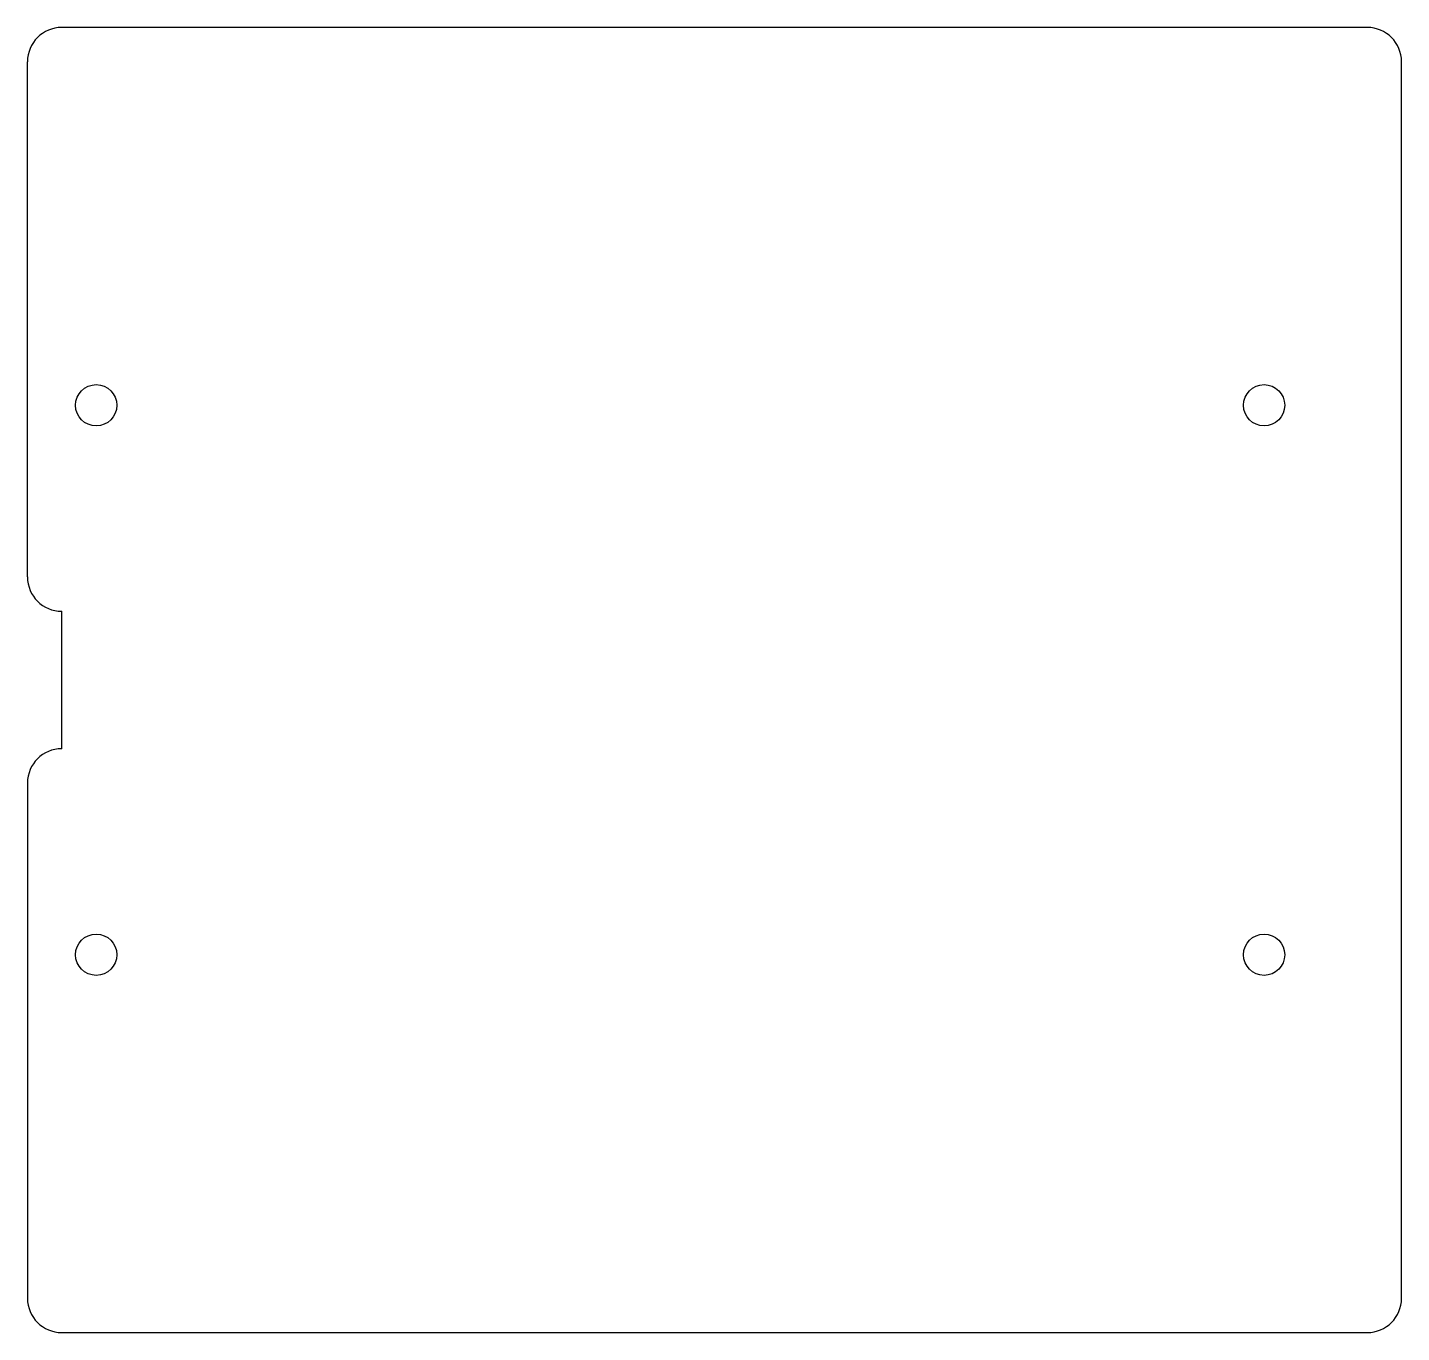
# Model space of a CAD drawing. Header units: millimetres. Extents: x 0 to 200, y 0 to 190.
import ezdxf

# ---------------------------------------------------------------- set-up
doc = ezdxf.new("R2010")
doc.units = ezdxf.units.MM
doc.layers.add('cut', color=1, linetype='Continuous', lineweight=25, true_color=0xff0000)

msp = doc.modelspace()

# ---------------------------------------------------------------- linework, layer by layer
at = {"layer": 'cut'}
for p, q in [((195, 190), (5, 190)), ((0, 110), (0, 185)), ((200, 5), (200, 185)), ((5, 85), (5, 105)), ((5, 105), (5, 105)), ((5, 85), (5, 85)), ((0, 80), (0, 5)), ((5, 0), (195, 0))]:
    msp.add_line(p, q, dxfattribs=at)
for centre in [(10, 135), (180, 135), (10, 55), (180, 55)]:
    msp.add_circle(centre, 3, dxfattribs=at)
for centre, start, end in [((5, 185), 90, 180), ((195, 185), 0, 90), ((5, 110), 180, 270), ((5, 80), 90, 180), ((5, 5), 180, 270), ((195, 5), 270, 0)]:
    msp.add_arc(centre, 5, start, end, dxfattribs=at)

doc.saveas('drawing.dxf')
